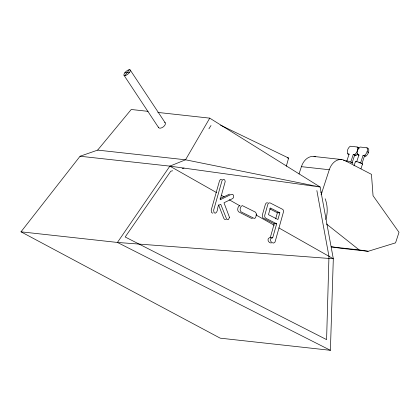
<?xml version="1.0" encoding="UTF-8"?>
<svg xmlns="http://www.w3.org/2000/svg" width="420" height="420" viewBox="0 0 420 420"><rect width="100%" height="100%" fill="white"/><g stroke="black" fill="none" stroke-linecap="round" stroke-linejoin="round"><path stroke-width="0.63" d="M80.068 156.24L169.869 166.136L320.129 187.01L185.53 159.794L97.655 150.108L80.068 156.24L21 231.819L220.206 338.163L330.398 350.306L333.312 258.772L320.129 187.01L209.748 118.146L157.836 112.424M286.304 166.231L288.614 158.062L220.579 125.207M270.223 237.815L274.218 223.755L276.659 223.802L272.664 237.862L269.577 237.662C266.511 238.639 268.301 243.196 271.215 243.017M275.651 218.857L277.379 212.777L279.82 212.825L277.919 219.513L268.469 214.672L270.37 207.984L279.82 212.825M299.019 173.969L301.408 166.661A15.829 11.629 -83.7 0 1 315.452 156.812M321.106 194.754L329.285 169.733A15.829 11.629 -83.7 0 1 344.762 160.482L371.464 174.358L373.049 195.72L399 232.323L395.556 242.855L368.146 251.291L340.263 248.215L331.286 246.829L359.168 249.905L368.146 251.291M346.826 161.049L349.13 154.004L347.75 153.857A5.108 3.334 -62.5 0 1 350.243 146.223L357.131 146.979L358.507 147.693A5.108 3.334 -62.5 0 1 358.901 148.827M356.013 155.327L354.637 154.613L353.262 154.46L350.763 162.094L352.139 162.808L354.632 155.174L356.013 155.327A5.108 3.334 -62.5 0 0 357.578 153.757M353.997 165.89L355.336 161.794M356.675 161.868L358.974 154.822L357.599 154.67A5.108 3.334 -62.5 0 1 360.092 147.037L366.98 147.798L368.356 148.512A5.108 3.334 -62.5 0 1 365.862 156.14L364.481 155.988L363.106 155.274L360.612 162.907L358.843 162.713M364.481 155.988L361.988 163.622L360.612 162.907M360.964 168.777L362.492 164.099M209.748 118.146L185.53 159.794L169.869 166.136L117.422 242.445L21 231.819M208.903 128.825L211.003 125.507M124.908 75.642L129.323 69.694M97.655 150.108L131.234 109.494L148.103 111.353M220.059 198.597L229.541 194.129M226.065 219.413L224.784 219.524L223.802 218.353L218.537 204.839M252.583 218.227L251.297 218.305L238.733 211.874C236.838 210.362 237.689 206.357 239.846 205.538M172.662 170.772L170.767 171.218L125.171 236.99L326.592 339.628L328.965 256.31L316.864 190.565M182.128 168.546L184.018 168.1M165.175 122.777L130.2 69.998A4.085 1.612 -41.9 0 1 126.378 75.154A4.085 1.612 -41.9 0 1 124.761 72.859L129.465 72.482M357.252 147.556L358.507 147.693M363.106 155.274L364.487 155.426L365.862 156.14M313.966 156.482L341.843 159.553M343.466 160.335L344.762 160.482M287.322 157.92L288.614 158.062M301.408 166.661L329.285 169.733M320.623 192.124L321.919 192.266M267.598 202.834L266.327 202.907L265.44 204.162L262.3 215.208L262.337 216.941L263.251 218.132L274.218 223.755M221.713 179.382L220.432 179.45L219.539 180.763L211.197 210.126L211.591 212.588L212.793 213.203M272.664 237.862L272.018 237.709C268.952 238.686 270.743 243.243 273.651 243.065L274.822 242.345L275.168 241.584L283.626 211.36L283.106 209.753L282.56 209.297L270.039 202.881L268.763 202.954L267.876 204.209L264.742 215.255L264.779 216.988L265.692 218.179L276.659 223.802M330.398 350.306L117.422 242.445L333.312 258.772L278.786 227.866M269.598 208.792L277.379 212.777M367.112 151.762L368.482 152.476M357.599 154.67L358.974 155.384A5.108 3.334 -62.5 0 1 358.733 154.854M353.262 154.46L354.632 155.174M347.75 153.857L349.125 154.571M169.869 166.136L216.626 192.638M221.188 195.221L224.039 196.838M229.173 199.747L240.009 205.889M255.974 214.94L274.223 225.283M326.461 223.986L359.168 249.905M124.026 75.343L158.603 127.627M164.734 122.409A4.085 2.168 -36.5 0 1 163.17 126.956A4.085 2.168 -36.5 0 1 158.382 127.092M325.169 198.781A22.475 15.12 86.4 0 1 325.789 219.518M124.761 72.859A4.085 1.612 -41.9 0 1 130.2 69.998M345.692 161.028A3.759 0.698 18.1 0 1 350.086 161.774A3.759 0.698 18.1 0 1 352.595 163.537M355.425 162.01A3.759 0.698 18.1 0 1 359.048 162.257A3.759 0.698 18.1 0 1 362.334 164.236M366.98 147.798A5.108 3.334 -62.5 0 1 364.487 155.426M357.131 146.979A5.108 3.334 -62.5 0 1 354.637 154.613M229.478 217.345L228.506 219.46L227.866 219.713L226.653 219.114L220.747 204.298L218.573 205.338C217.093 207.575 218.195 212.158 215.234 213.25L214.032 212.636L213.638 210.173L221.981 180.81L222.873 179.498L223.508 179.282L224.71 179.897L225.22 181.508L220.154 199.789L231.294 194.35L232.633 194.339C234.035 195.237 234.029 197.642 232.664 198.571L223.991 202.766L229.478 217.345M256.567 214.184L255.565 217.744L254.384 218.5L241.174 211.922C239.274 210.41 240.125 206.404 242.288 205.585L255.491 212.173L256.567 214.184"/></g></svg>
